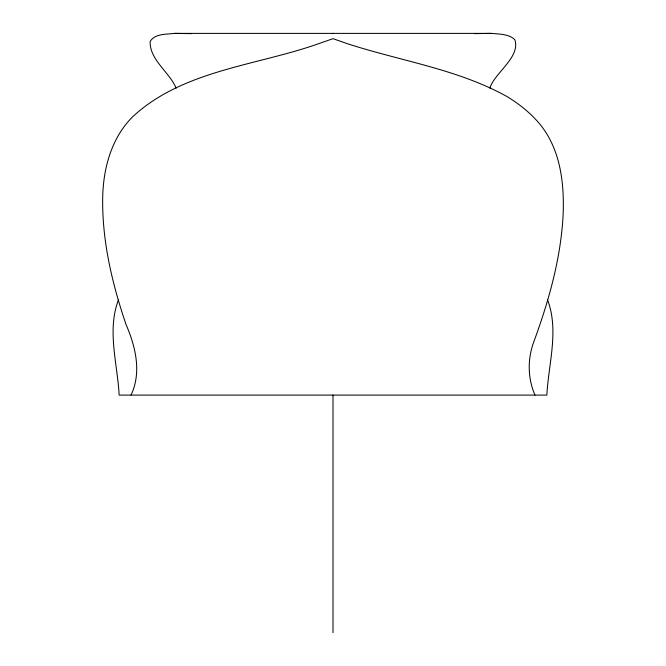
<?xml version="1.0" encoding="UTF-8"?>
<svg xmlns="http://www.w3.org/2000/svg" width="666" height="666" viewBox="0 0 666 666"><rect width="100%" height="100%" fill="white"/><g stroke="black" fill="none" stroke-linecap="round" stroke-linejoin="round"><path stroke-width="1" d="M131.036 395.088C141.841 372.211 135.548 346.57 126.041 324.509C112.146 283.624 101.948 240.826 102.697 197.386C103.263 168.148 111.53 137.779 132.775 116.658C183.083 70.072 256.726 65.634 318.448 43.756L333 38.678L347.552 43.756C400.632 61.006 457.592 69.122 506.918 96.503C520.554 104.803 533.083 114.985 542.715 127.797C561.247 153.263 564.46 185.997 563.036 216.55C560.539 259.582 548.634 301.382 533.874 341.666C527.405 358.866 527.639 378.188 534.965 395.088M118.481 299.758C106.801 330.444 117.507 363.719 119.147 395.088L546.853 395.088C548.493 363.719 559.199 330.444 547.519 299.758M489.86 88.187C494.172 73.185 520.82 57.234 514.826 39.644C508.749 33.908 499.542 34.182 491.741 33.392L174.259 33.392C166.292 34.49 154.778 33.45 150.141 41.5C149.525 59.882 169.647 72.294 176.14 88.187M474.525 33.633L490.975 33.392M175.025 33.392L191.475 33.633M333 33.3L333 33.725M333 395.088L333 632.7"/></g></svg>
